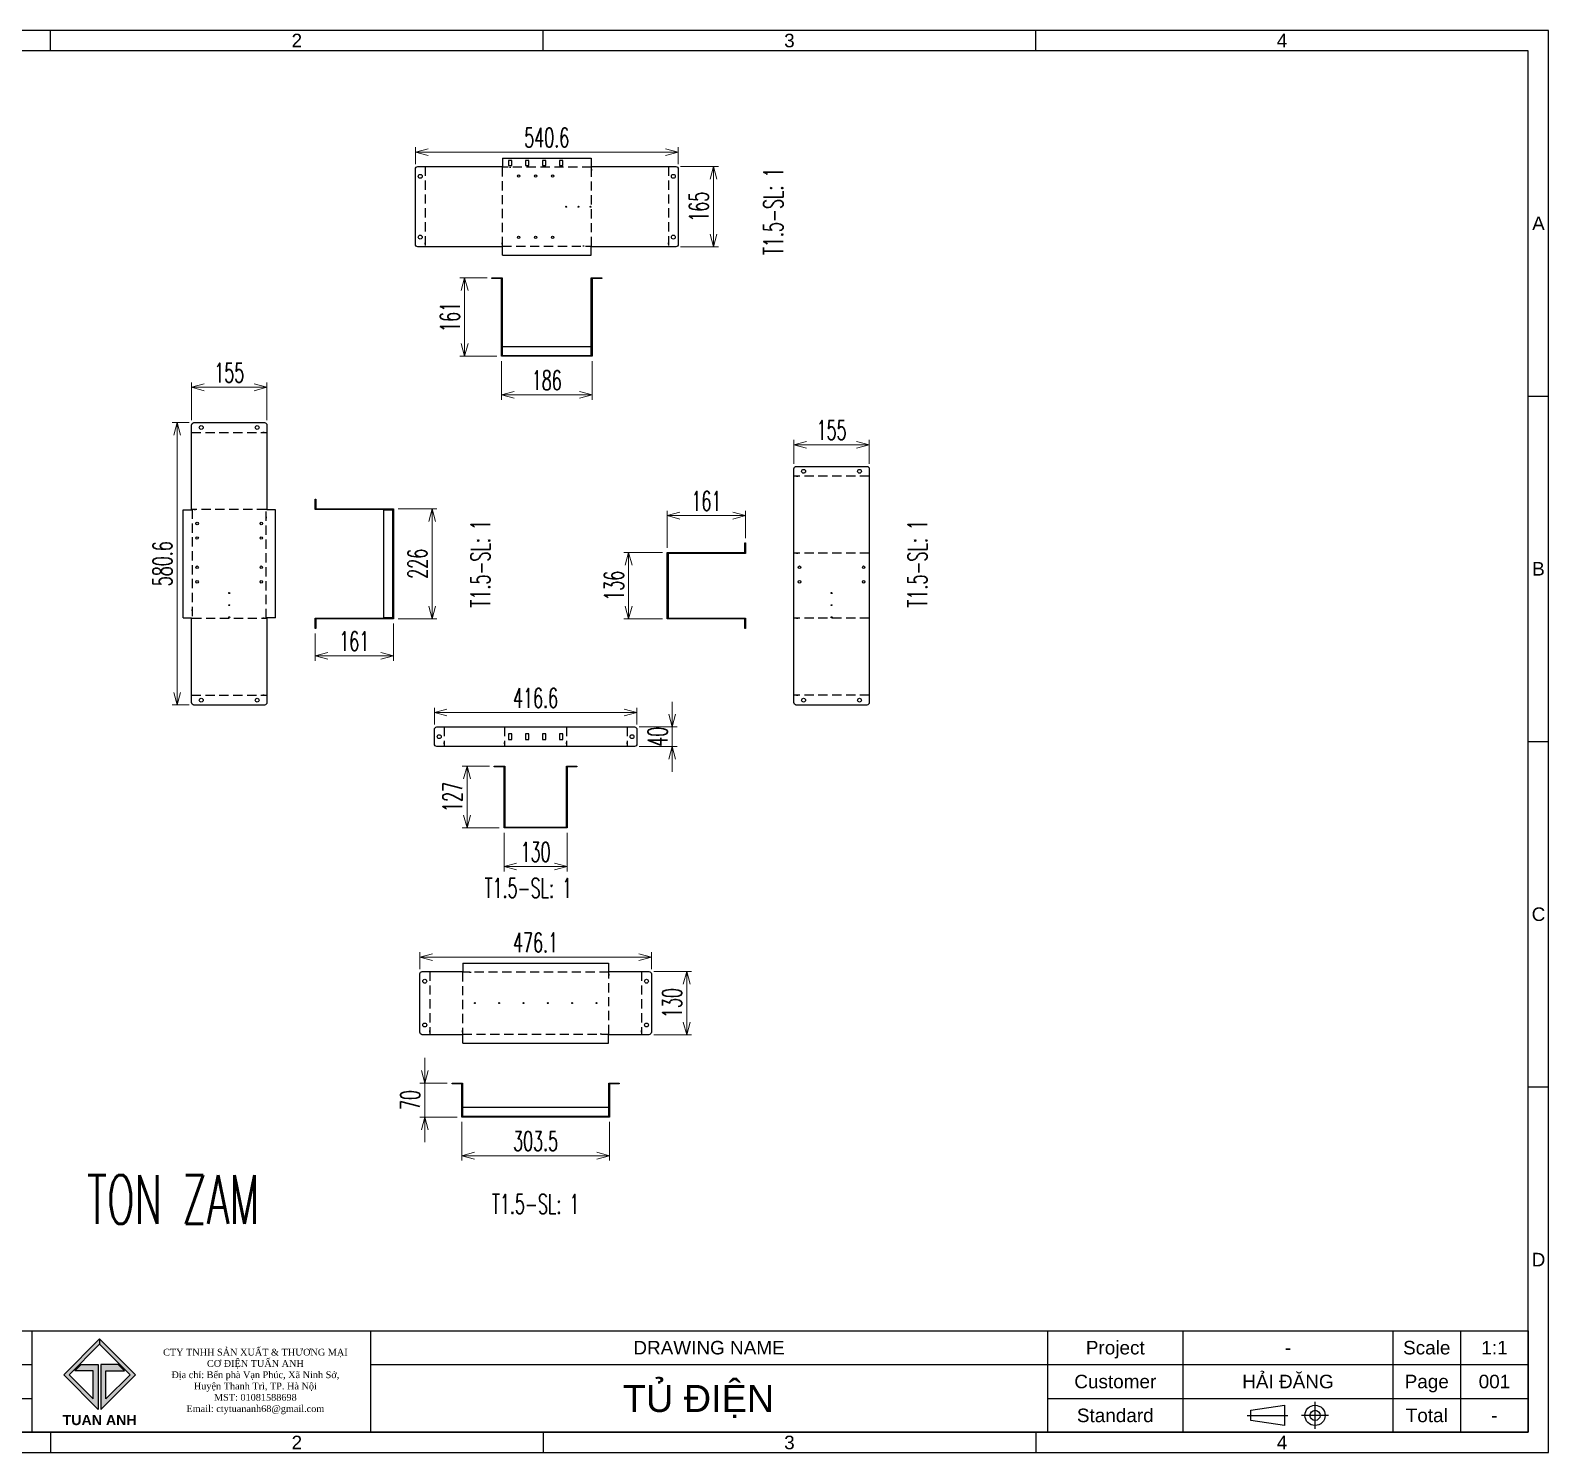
# Model space of a CAD drawing. Header units: millimetres. Extents: x 123558 to 149079, y -1073 to 14418.
# Drawn here: x 145956 to 149079, y 8184 to 11109 of the extents above; entities that cross this region are included whole.
import ezdxf
from ezdxf.enums import TextEntityAlignment as Align

# ---------------------------------------------------------------- set-up
doc = ezdxf.new("R2010")
doc.units = ezdxf.units.MM
doc.header["$LTSCALE"] = 3
doc.linetypes.add('HIDDEN', pattern=[9.525, 6.35, -3.175])
for name, color, linetype in [('@.HIDDEN', 8, 'HIDDEN'), ('@.TEXT', 7, 'Continuous'), ('@.VISIBLE', 7, 'Continuous'), ('dim', 7, 'Continuous')]:
    doc.layers.add(name, color=color, linetype=linetype)
doc.styles.add('Ann_w01', font='romans.shx', dxfattribs={"width": 0.6, "bigfont": 'chineset.shx'})
doc.styles.add('Arial', font='arial.ttf')
doc.dimstyles.new('Dim 01_SC20', dxfattribs={"dimscale": 20, "dimtxt": 2, "dimasz": 1.3, "dimexe": 0.5, "dimexo": 0.5, "dimgap": 0.5, "dimtad": 1, "dimdec": 1, "dimzin": 12, "dimdsep": 46, "dimtxsty": 'Ann_w01', "dimblk": 'OPEN30', "dimcen": 1.5, "dimclrd": 6, "dimclre": 6, "dimclrt": 3, "dimadec": 1, "dimazin": 3, "dimtm": 1e-09, "dimtfac": 1, "dimtdec": 1, "dimtix": 1, "dimtmove": 0, "dimatfit": 3, "dimldrblk": 'OPEN30', "dimfxl": 1, "dimtolj": 1, "dimlwd": 20, "dimlwe": 20, "dimarcsym": 0})

# ---------------------------------------------------------------- blocks, each defined once
blk = doc.blocks.new('*U238')
blk.add_circle((0, 0), 1)
blk = doc.blocks.new('*U239')
at = {"color": 0, "linetype": 'ByBlock', "lineweight": -2}
for p in [(0, 0), (25, 0), (50, 0)]:
    blk.add_blockref('*U238', p, dxfattribs=at)
blk = doc.blocks.new('*U240')
blk.add_circle((0, 0), 1)
blk = doc.blocks.new('*U241')
at = {"color": 0, "linetype": 'ByBlock', "lineweight": -2}
for p in [(0, 0), (25, 0), (50, 0)]:
    blk.add_blockref('*U240', p, dxfattribs=at)
blk = doc.blocks.new('*U242')
blk.add_circle((0, 0), 1)
blk = doc.blocks.new('*U243')
at = {"color": 0, "linetype": 'ByBlock', "lineweight": -2}
for p in [(0, 0), (50, 0), (100, 0), (150, 0), (200, 0), (250, 0)]:
    blk.add_blockref('*U242', p, dxfattribs=at)
blk = doc.blocks.new('_Open30')
at = {"color": 0, "linetype": 'ByBlock', "lineweight": -2}
for p, q in [((-1, 0.27), (0, 0)), ((0, 0), (-1, -0.27)), ((0, 0), (-1, 0))]:
    blk.add_line(p, q, dxfattribs=at)
blk = doc.blocks.new('*D244')
at = {"layer": 'Defpoints', "color": 0, "transparency": 16777216}
for p in [(146843.4, 8874.1), (147146.9, 8874.1), (147146.9, 8794.6)]:
    blk.add_point(p, dxfattribs=at)
at = {"layer": 'dim', "color": 6, "lineweight": 20, "transparency": 16777216}
for p, q in [((146843.4, 8864.1), (146843.4, 8784.6)), ((147146.9, 8864.1), (147146.9, 8784.6)), ((146869.4, 8794.6), (147120.9, 8794.6))]:
    blk.add_line(p, q, dxfattribs=at)
at = {"layer": 'dim', "color": 6, "lineweight": 20, "transparency": 16777216, "xscale": 26, "yscale": 26, "zscale": 26, "rotation": 180}
blk.add_blockref('_Open30', (146843.4, 8794.6), dxfattribs=at)
at = {"layer": 'dim', "color": 6, "lineweight": 20, "transparency": 16777216, "xscale": 26, "yscale": 26, "zscale": 26}
blk.add_blockref('_Open30', (147146.9, 8794.6), dxfattribs=at)
at = {"layer": 'dim', "color": 3, "transparency": 16777216, "insert": (146995.1, 8824.6), "char_height": 40, "attachment_point": 5, "style": 'Ann_w01'}
blk.add_mtext('\\A1;303.5', dxfattribs=at)
blk = doc.blocks.new('*D245')
at = {"layer": 'Defpoints', "color": 0, "transparency": 16777216}
for p in [(146823.4, 8944.1), (146767.2, 8874.1), (146843.4, 8874.1)]:
    blk.add_point(p, dxfattribs=at)
at = {"layer": 'dim', "color": 6, "lineweight": 20, "transparency": 16777216}
for p, q in [((146767.2, 8970.1), (146767.2, 8996.1)), ((146813.4, 8944.1), (146757.2, 8944.1)), ((146767.2, 8944.1), (146767.2, 8874.1)), ((146833.4, 8874.1), (146757.2, 8874.1)), ((146767.2, 8848.1), (146767.2, 8822.1))]:
    blk.add_line(p, q, dxfattribs=at)
at = {"layer": 'dim', "color": 6, "lineweight": 20, "transparency": 16777216, "xscale": 26, "yscale": 26, "zscale": 26}
for p, rotation in [((146767.2, 8944.1), 270), ((146767.2, 8874.1), 90)]:
    blk.add_blockref('_Open30', p, dxfattribs=dict(at, rotation=rotation))
at = {"layer": 'dim', "color": 3, "transparency": 16777216, "insert": (146737.2, 8909.1), "char_height": 40, "attachment_point": 5, "rotation": 90, "style": 'Ann_w01'}
blk.add_mtext('\\A1;70', dxfattribs=at)
blk = doc.blocks.new('*D246')
at = {"layer": 'Defpoints', "color": 0, "transparency": 16777216}
for p in [(147228.2, 9173.4), (147305.8, 9173.4), (147228.2, 9043.4)]:
    blk.add_point(p, dxfattribs=at)
at = {"layer": 'dim', "color": 6, "lineweight": 20, "transparency": 16777216}
for p, q in [((147238.2, 9173.4), (147315.8, 9173.4)), ((147305.8, 9069.4), (147305.8, 9147.4)), ((147238.2, 9043.4), (147315.8, 9043.4))]:
    blk.add_line(p, q, dxfattribs=at)
at = {"layer": 'dim', "color": 6, "lineweight": 20, "transparency": 16777216, "xscale": 26, "yscale": 26, "zscale": 26}
for p, rotation in [((147305.8, 9173.4), 90), ((147305.8, 9043.4), 270)]:
    blk.add_blockref('_Open30', p, dxfattribs=dict(at, rotation=rotation))
at = {"layer": 'dim', "color": 3, "transparency": 16777216, "insert": (147275.8, 9108.4), "char_height": 40, "attachment_point": 5, "rotation": 90, "style": 'Ann_w01'}
blk.add_mtext('\\A1;130', dxfattribs=at)
blk = doc.blocks.new('*D247')
at = {"layer": 'Defpoints', "color": 0, "transparency": 16777216}
for p in [(146757.1, 9203), (146757.1, 9168.4), (147233.2, 9168.4)]:
    blk.add_point(p, dxfattribs=at)
at = {"layer": 'dim', "color": 6, "lineweight": 20, "transparency": 16777216}
for p, q in [((146757.1, 9178.4), (146757.1, 9213)), ((147233.2, 9178.4), (147233.2, 9213)), ((147207.2, 9203), (146783.1, 9203))]:
    blk.add_line(p, q, dxfattribs=at)
at = {"layer": 'dim', "color": 6, "lineweight": 20, "transparency": 16777216, "xscale": 26, "yscale": 26, "zscale": 26, "rotation": 180}
blk.add_blockref('_Open30', (146757.1, 9203), dxfattribs=at)
at = {"layer": 'dim', "color": 6, "lineweight": 20, "transparency": 16777216, "xscale": 26, "yscale": 26, "zscale": 26}
blk.add_blockref('_Open30', (147233.2, 9203), dxfattribs=at)
at = {"layer": 'dim', "color": 3, "transparency": 16777216, "insert": (146995.1, 9233), "char_height": 40, "attachment_point": 5, "style": 'Ann_w01'}
blk.add_mtext('\\A1;476.1', dxfattribs=at)
blk = doc.blocks.new('*D248')
at = {"layer": 'Defpoints', "color": 0, "transparency": 16777216}
for p in [(146930.1, 9468.7), (147060.1, 9468.7), (147060.1, 9389.2)]:
    blk.add_point(p, dxfattribs=at)
at = {"layer": 'dim', "color": 6, "lineweight": 20, "transparency": 16777216}
for p, q in [((146930.1, 9458.7), (146930.1, 9379.2)), ((147060.1, 9458.7), (147060.1, 9379.2)), ((146956.1, 9389.2), (147034.1, 9389.2))]:
    blk.add_line(p, q, dxfattribs=at)
at = {"layer": 'dim', "color": 6, "lineweight": 20, "transparency": 16777216, "xscale": 26, "yscale": 26, "zscale": 26, "rotation": 180}
blk.add_blockref('_Open30', (146930.1, 9389.2), dxfattribs=at)
at = {"layer": 'dim', "color": 6, "lineweight": 20, "transparency": 16777216, "xscale": 26, "yscale": 26, "zscale": 26}
blk.add_blockref('_Open30', (147060.1, 9389.2), dxfattribs=at)
at = {"layer": 'dim', "color": 3, "transparency": 16777216, "insert": (146995.1, 9419.2), "char_height": 40, "attachment_point": 5, "style": 'Ann_w01'}
blk.add_mtext('\\A1;130', dxfattribs=at)
blk = doc.blocks.new('*D249')
at = {"layer": 'Defpoints', "color": 0, "transparency": 16777216}
for p in [(146910.1, 9595.7), (146854, 9468.7), (146930.1, 9468.7)]:
    blk.add_point(p, dxfattribs=at)
at = {"layer": 'dim', "color": 6, "lineweight": 20, "transparency": 16777216}
for p, q in [((146900.1, 9595.7), (146844, 9595.7)), ((146854, 9569.7), (146854, 9494.7)), ((146920.1, 9468.7), (146844, 9468.7))]:
    blk.add_line(p, q, dxfattribs=at)
at = {"layer": 'dim', "color": 6, "lineweight": 20, "transparency": 16777216, "xscale": 26, "yscale": 26, "zscale": 26}
for p, rotation in [((146854, 9595.7), 90), ((146854, 9468.7), 270)]:
    blk.add_blockref('_Open30', p, dxfattribs=dict(at, rotation=rotation))
at = {"layer": 'dim', "color": 3, "transparency": 16777216, "insert": (146824, 9532.2), "char_height": 40, "attachment_point": 5, "rotation": 90, "style": 'Ann_w01'}
blk.add_mtext('\\A1;127', dxfattribs=at)
blk = doc.blocks.new('*D250')
at = {"layer": 'Defpoints', "color": 0, "transparency": 16777216}
for p in [(147198.4, 9676.2), (147276, 9676.2), (147198.4, 9636.2)]:
    blk.add_point(p, dxfattribs=at)
at = {"layer": 'dim', "color": 6, "lineweight": 20, "transparency": 16777216}
for p, q in [((147276, 9702.2), (147276, 9728.2)), ((147208.4, 9676.2), (147286, 9676.2)), ((147276, 9636.2), (147276, 9676.2)), ((147208.4, 9636.2), (147286, 9636.2)), ((147276, 9610.2), (147276, 9584.2))]:
    blk.add_line(p, q, dxfattribs=at)
at = {"layer": 'dim', "color": 6, "lineweight": 20, "transparency": 16777216, "xscale": 26, "yscale": 26, "zscale": 26}
for p, rotation in [((147276, 9676.2), 270), ((147276, 9636.2), 90)]:
    blk.add_blockref('_Open30', p, dxfattribs=dict(at, rotation=rotation))
at = {"layer": 'dim', "color": 3, "transparency": 16777216, "insert": (147246, 9656.2), "char_height": 40, "attachment_point": 5, "rotation": 90, "style": 'Ann_w01'}
blk.add_mtext('\\A1;40', dxfattribs=at)
blk = doc.blocks.new('*D251')
at = {"layer": 'Defpoints', "color": 0, "transparency": 16777216}
for p in [(146786.8, 9705.8), (146786.8, 9671.2), (147203.4, 9671.2)]:
    blk.add_point(p, dxfattribs=at)
at = {"layer": 'dim', "color": 6, "lineweight": 20, "transparency": 16777216}
for p, q in [((146786.8, 9681.2), (146786.8, 9715.8)), ((147203.4, 9681.2), (147203.4, 9715.8)), ((147177.4, 9705.8), (146812.8, 9705.8))]:
    blk.add_line(p, q, dxfattribs=at)
at = {"layer": 'dim', "color": 6, "lineweight": 20, "transparency": 16777216, "xscale": 26, "yscale": 26, "zscale": 26, "rotation": 180}
blk.add_blockref('_Open30', (146786.8, 9705.8), dxfattribs=at)
at = {"layer": 'dim', "color": 6, "lineweight": 20, "transparency": 16777216, "xscale": 26, "yscale": 26, "zscale": 26}
blk.add_blockref('_Open30', (147203.4, 9705.8), dxfattribs=at)
at = {"layer": 'dim', "color": 3, "transparency": 16777216, "insert": (146995.1, 9735.8), "char_height": 40, "attachment_point": 5, "style": 'Ann_w01'}
blk.add_mtext('\\A1;416.6', dxfattribs=at)
blk = doc.blocks.new('*D252')
at = {"layer": 'Defpoints', "color": 0, "transparency": 16777216}
for p in [(147265.9, 10034.7), (147186.4, 9898.7), (147265.9, 9898.7)]:
    blk.add_point(p, dxfattribs=at)
at = {"layer": 'dim', "color": 6, "lineweight": 20, "transparency": 16777216}
for p, q in [((147255.9, 10034.7), (147176.4, 10034.7)), ((147186.4, 10008.7), (147186.4, 9924.7)), ((147255.9, 9898.7), (147176.4, 9898.7))]:
    blk.add_line(p, q, dxfattribs=at)
at = {"layer": 'dim', "color": 6, "lineweight": 20, "transparency": 16777216, "xscale": 26, "yscale": 26, "zscale": 26}
for p, rotation in [((147186.4, 10034.7), 90), ((147186.4, 9898.7), 270)]:
    blk.add_blockref('_Open30', p, dxfattribs=dict(at, rotation=rotation))
at = {"layer": 'dim', "color": 3, "transparency": 16777216, "insert": (147156.4, 9966.7), "char_height": 40, "attachment_point": 5, "rotation": 90, "style": 'Ann_w01'}
blk.add_mtext('\\A1;136', dxfattribs=at)
blk = doc.blocks.new('*D253')
at = {"layer": 'Defpoints', "color": 0, "transparency": 16777216}
for p in [(147265.9, 10110.8), (147265.9, 10034.7), (147426.9, 10054.7)]:
    blk.add_point(p, dxfattribs=at)
at = {"layer": 'dim', "color": 6, "lineweight": 20, "transparency": 16777216}
for p, q in [((147265.9, 10044.7), (147265.9, 10120.8)), ((147426.9, 10064.7), (147426.9, 10120.8)), ((147400.9, 10110.8), (147291.9, 10110.8))]:
    blk.add_line(p, q, dxfattribs=at)
at = {"layer": 'dim', "color": 6, "lineweight": 20, "transparency": 16777216, "xscale": 26, "yscale": 26, "zscale": 26, "rotation": 180}
blk.add_blockref('_Open30', (147265.9, 10110.8), dxfattribs=at)
at = {"layer": 'dim', "color": 6, "lineweight": 20, "transparency": 16777216, "xscale": 26, "yscale": 26, "zscale": 26}
blk.add_blockref('_Open30', (147426.9, 10110.8), dxfattribs=at)
at = {"layer": 'dim', "color": 3, "transparency": 16777216, "insert": (147346.4, 10140.8), "char_height": 40, "attachment_point": 5, "style": 'Ann_w01'}
blk.add_mtext('\\A1;161', dxfattribs=at)
blk = doc.blocks.new('*D258')
at = {"layer": 'Defpoints', "color": 0, "transparency": 16777216}
for p in [(146702.7, 10124.7), (146782.2, 10124.7), (146702.7, 9898.7)]:
    blk.add_point(p, dxfattribs=at)
at = {"layer": 'dim', "color": 6, "lineweight": 20, "transparency": 16777216}
for p, q in [((146712.7, 10124.7), (146792.2, 10124.7)), ((146782.2, 9924.7), (146782.2, 10098.7)), ((146712.7, 9898.7), (146792.2, 9898.7))]:
    blk.add_line(p, q, dxfattribs=at)
at = {"layer": 'dim', "color": 6, "lineweight": 20, "transparency": 16777216, "xscale": 26, "yscale": 26, "zscale": 26}
for p, rotation in [((146782.2, 10124.7), 90), ((146782.2, 9898.7), 270)]:
    blk.add_blockref('_Open30', p, dxfattribs=dict(at, rotation=rotation))
at = {"layer": 'dim', "color": 3, "transparency": 16777216, "insert": (146752.2, 10011.7), "char_height": 40, "attachment_point": 5, "rotation": 90, "style": 'Ann_w01'}
blk.add_mtext('\\A1;226', dxfattribs=at)
blk = doc.blocks.new('*D259')
at = {"layer": 'Defpoints', "color": 0, "transparency": 16777216}
for p in [(146541.7, 9878.7), (146702.7, 9898.7), (146702.7, 9822.5)]:
    blk.add_point(p, dxfattribs=at)
at = {"layer": 'dim', "color": 6, "lineweight": 20, "transparency": 16777216}
for p, q in [((146541.7, 9868.7), (146541.7, 9812.5)), ((146702.7, 9888.7), (146702.7, 9812.5)), ((146567.7, 9822.5), (146676.7, 9822.5))]:
    blk.add_line(p, q, dxfattribs=at)
at = {"layer": 'dim', "color": 6, "lineweight": 20, "transparency": 16777216, "xscale": 26, "yscale": 26, "zscale": 26, "rotation": 180}
blk.add_blockref('_Open30', (146541.7, 9822.5), dxfattribs=at)
at = {"layer": 'dim', "color": 6, "lineweight": 20, "transparency": 16777216, "xscale": 26, "yscale": 26, "zscale": 26}
blk.add_blockref('_Open30', (146702.7, 9822.5), dxfattribs=at)
at = {"layer": 'dim', "color": 3, "transparency": 16777216, "insert": (146622.2, 9852.5), "char_height": 40, "attachment_point": 5, "style": 'Ann_w01'}
blk.add_mtext('\\A1;161', dxfattribs=at)
blk = doc.blocks.new('*D260')
at = {"layer": 'Defpoints', "color": 0, "transparency": 16777216}
for p in [(146287.4, 10374.6), (146287.4, 10297), (146442.4, 10297)]:
    blk.add_point(p, dxfattribs=at)
at = {"layer": 'dim', "color": 6, "lineweight": 20, "transparency": 16777216}
for p, q in [((146287.4, 10307), (146287.4, 10384.6)), ((146416.4, 10374.6), (146313.4, 10374.6)), ((146442.4, 10307), (146442.4, 10384.6))]:
    blk.add_line(p, q, dxfattribs=at)
at = {"layer": 'dim', "color": 6, "lineweight": 20, "transparency": 16777216, "xscale": 26, "yscale": 26, "zscale": 26, "rotation": 180}
blk.add_blockref('_Open30', (146287.4, 10374.6), dxfattribs=at)
at = {"layer": 'dim', "color": 6, "lineweight": 20, "transparency": 16777216, "xscale": 26, "yscale": 26, "zscale": 26}
blk.add_blockref('_Open30', (146442.4, 10374.6), dxfattribs=at)
at = {"layer": 'dim', "color": 3, "transparency": 16777216, "insert": (146364.9, 10404.6), "char_height": 40, "attachment_point": 5, "style": 'Ann_w01'}
blk.add_mtext('\\A1;155', dxfattribs=at)
blk = doc.blocks.new('*D261')
at = {"layer": 'Defpoints', "color": 0, "transparency": 16777216}
for p in [(146292.4, 10302), (146257.7, 9721.4), (146292.4, 9721.4)]:
    blk.add_point(p, dxfattribs=at)
at = {"layer": 'dim', "color": 6, "lineweight": 20, "transparency": 16777216}
for p, q in [((146282.4, 10302), (146247.7, 10302)), ((146257.7, 10276), (146257.7, 9747.4)), ((146282.4, 9721.4), (146247.7, 9721.4))]:
    blk.add_line(p, q, dxfattribs=at)
at = {"layer": 'dim', "color": 6, "lineweight": 20, "transparency": 16777216, "xscale": 26, "yscale": 26, "zscale": 26}
for p, rotation in [((146257.7, 10302), 90), ((146257.7, 9721.4), 270)]:
    blk.add_blockref('_Open30', p, dxfattribs=dict(at, rotation=rotation))
at = {"layer": 'dim', "color": 3, "transparency": 16777216, "insert": (146227.7, 10011.7), "char_height": 40, "attachment_point": 5, "rotation": 90, "style": 'Ann_w01'}
blk.add_mtext('\\A1;580.6', dxfattribs=at)
blk = doc.blocks.new('*D262')
at = {"color": 6, "lineweight": 20, "transparency": 16777216}
for p, q in [((147526.3, 10217), (147526.3, 10266.5)), ((147655.3, 10256.5), (147552.3, 10256.5)), ((147681.3, 10217), (147681.3, 10266.5))]:
    blk.add_line(p, q, dxfattribs=at)
at = {"layer": 'Defpoints', "color": 0, "transparency": 16777216}
for p in [(147526.3, 10256.5), (147526.3, 10207, 161.1), (147681.3, 10207, 161.1)]:
    blk.add_point(p, dxfattribs=at)
at = {"color": 6, "lineweight": 20, "transparency": 16777216, "xscale": 26, "yscale": 26, "zscale": 26, "rotation": 180}
blk.add_blockref('_Open30', (147526.3, 10256.5), dxfattribs=at)
at = {"color": 6, "lineweight": 20, "transparency": 16777216, "xscale": 26, "yscale": 26, "zscale": 26}
blk.add_blockref('_Open30', (147681.3, 10256.5), dxfattribs=at)
at = {"color": 3, "transparency": 16777216, "insert": (147603.8, 10286.5), "char_height": 40, "attachment_point": 5, "style": 'Ann_w01'}
blk.add_mtext('\\A1;155', dxfattribs=at)
blk = doc.blocks.new('*U263')
blk.add_circle((0, 0), 1)
blk = doc.blocks.new('*U264')
at = {"color": 0, "linetype": 'ByBlock', "lineweight": -2}
for p in [(0, 0), (25, 0), (50, 0)]:
    blk.add_blockref('*U263', p, dxfattribs=at)
blk = doc.blocks.new('*D265')
at = {"layer": 'Defpoints', "color": 0, "transparency": 16777216}
for p in [(146925.1, 10438.7), (147111.1, 10438.7), (147111.1, 10359.1)]:
    blk.add_point(p, dxfattribs=at)
at = {"layer": 'dim', "color": 6, "lineweight": 20, "transparency": 16777216}
for p, q in [((146925.1, 10428.7), (146925.1, 10349.1)), ((147111.1, 10428.7), (147111.1, 10349.1)), ((146951.1, 10359.1), (147085.1, 10359.1))]:
    blk.add_line(p, q, dxfattribs=at)
at = {"layer": 'dim', "color": 6, "lineweight": 20, "transparency": 16777216, "xscale": 26, "yscale": 26, "zscale": 26, "rotation": 180}
blk.add_blockref('_Open30', (146925.1, 10359.1), dxfattribs=at)
at = {"layer": 'dim', "color": 6, "lineweight": 20, "transparency": 16777216, "xscale": 26, "yscale": 26, "zscale": 26}
blk.add_blockref('_Open30', (147111.1, 10359.1), dxfattribs=at)
at = {"layer": 'dim', "color": 3, "transparency": 16777216, "insert": (147018.1, 10389.1), "char_height": 40, "attachment_point": 5, "style": 'Ann_w01'}
blk.add_mtext('\\A1;186', dxfattribs=at)
blk = doc.blocks.new('*D266')
at = {"layer": 'Defpoints', "color": 0, "transparency": 16777216}
for p in [(146905.1, 10599.7), (146849, 10438.7), (146925.1, 10438.7)]:
    blk.add_point(p, dxfattribs=at)
at = {"layer": 'dim', "color": 6, "lineweight": 20, "transparency": 16777216}
for p, q in [((146895.1, 10599.7), (146839, 10599.7)), ((146849, 10573.7), (146849, 10464.7)), ((146915.1, 10438.7), (146839, 10438.7))]:
    blk.add_line(p, q, dxfattribs=at)
at = {"layer": 'dim', "color": 6, "lineweight": 20, "transparency": 16777216, "xscale": 26, "yscale": 26, "zscale": 26}
for p, rotation in [((146849, 10599.7), 90), ((146849, 10438.7), 270)]:
    blk.add_blockref('_Open30', p, dxfattribs=dict(at, rotation=rotation))
at = {"layer": 'dim', "color": 3, "transparency": 16777216, "insert": (146819, 10519.2), "char_height": 40, "attachment_point": 5, "rotation": 90, "style": 'Ann_w01'}
blk.add_mtext('\\A1;161', dxfattribs=at)
blk = doc.blocks.new('*D267')
at = {"layer": 'Defpoints', "color": 0, "transparency": 16777216}
for p in [(147283.4, 10828.5), (147361, 10828.5), (147283.4, 10663.5)]:
    blk.add_point(p, dxfattribs=at)
at = {"layer": 'dim', "color": 6, "lineweight": 20, "transparency": 16777216}
for p, q in [((147293.4, 10828.5), (147371, 10828.5)), ((147361, 10689.5), (147361, 10802.5)), ((147293.4, 10663.5), (147371, 10663.5))]:
    blk.add_line(p, q, dxfattribs=at)
at = {"layer": 'dim', "color": 6, "lineweight": 20, "transparency": 16777216, "xscale": 26, "yscale": 26, "zscale": 26}
for p, rotation in [((147361, 10828.5), 90), ((147361, 10663.5), 270)]:
    blk.add_blockref('_Open30', p, dxfattribs=dict(at, rotation=rotation))
at = {"layer": 'dim', "color": 3, "transparency": 16777216, "insert": (147331, 10746), "char_height": 40, "attachment_point": 5, "rotation": 90, "style": 'Ann_w01'}
blk.add_mtext('\\A1;165', dxfattribs=at)
blk = doc.blocks.new('*D268')
at = {"layer": 'Defpoints', "color": 0, "transparency": 16777216}
for p in [(146747.8, 10858.1), (146747.8, 10823.5), (147288.4, 10823.5)]:
    blk.add_point(p, dxfattribs=at)
at = {"layer": 'dim', "color": 6, "lineweight": 20, "transparency": 16777216}
for p, q in [((146747.8, 10833.5), (146747.8, 10868.1)), ((147288.4, 10833.5), (147288.4, 10868.1)), ((147262.4, 10858.1), (146773.8, 10858.1))]:
    blk.add_line(p, q, dxfattribs=at)
at = {"layer": 'dim', "color": 6, "lineweight": 20, "transparency": 16777216, "xscale": 26, "yscale": 26, "zscale": 26, "rotation": 180}
blk.add_blockref('_Open30', (146747.8, 10858.1), dxfattribs=at)
at = {"layer": 'dim', "color": 6, "lineweight": 20, "transparency": 16777216, "xscale": 26, "yscale": 26, "zscale": 26}
blk.add_blockref('_Open30', (147288.4, 10858.1), dxfattribs=at)
at = {"layer": 'dim', "color": 3, "transparency": 16777216, "insert": (147018.1, 10888.1), "char_height": 40, "attachment_point": 5, "style": 'Ann_w01'}
blk.add_mtext('\\A1;540.6', dxfattribs=at)
blk = doc.blocks.new('Standard ISO')
at = {"color": 6}
for p, q in [((-6, 0), (0, 0)), ((6, 0), (2, 0)), ((4, -2), (4, 2))]:
    blk.add_line(p, q, dxfattribs=at)
blk.add_lwpolyline([(-0.5, 1.5), (-0.5, -1.5), (-5.5, -0.75), (-5.5, 0.75), (-0.5, 1.5)])
for radius in [1.5, 0.75]:
    blk.add_circle((4, 0), radius)
blk = doc.blocks.new('A$C4dbb82d6')
at = {"layer": '@.VISIBLE'}
h = blk.add_hatch(color=30, dxfattribs=at)
h.dxf.hatch_style = 1
h.paths.add_polyline_path([(0.21, 4.97), (3.62, 1.56), (3.62, 5.97), (1.92, 5.97), (1.3, 5.35), (3.12, 5.35), (3.12, 2.59), (0.74, 4.97), (3.75, 7.98), (3.75, 8.51)])
h = blk.add_hatch(color=150, dxfattribs=at)
h.dxf.hatch_style = 1
h.paths.add_polyline_path([(6.76, 4.97), (4.37, 2.59), (4.37, 5.35), (6.2, 5.35), (5.58, 5.97), (3.88, 5.97), (3.88, 1.56), (7.29, 4.97), (3.75, 8.51), (3.75, 7.98)])
at = {"layer": '@.VISIBLE', "color": 30}
blk.add_lwpolyline([(3.62, 5.97), (3.62, 1.56), (0.21, 4.97), (3.75, 8.51), (3.75, 7.98), (0.74, 4.97), (3.12, 2.59), (3.12, 5.35), (1.3, 5.35), (1.92, 5.97)], close=True, dxfattribs=at)
at = {"layer": '@.VISIBLE', "color": 150}
blk.add_lwpolyline([(3.88, 5.97), (3.88, 1.56), (7.29, 4.97), (3.75, 8.51), (3.75, 7.98), (6.76, 4.97), (4.37, 2.59), (4.37, 5.35), (6.2, 5.35), (5.58, 5.97)], close=True, dxfattribs=at)
at = {"layer": '@.VISIBLE', "color": 30, "insert": (3.75, 0.51), "char_height": 1, "attachment_point": 5, "style": 'Ann_w01'}
blk.add_mtext_dynamic_manual_height_columns('{\\fArial|b1|i0|c0|p34;\\W1;TUAN ANH}', width=7.5, gutter_width=49.6, heights=[0], dxfattribs=at)
blk = doc.blocks.new('KHUNG BAN VE (Made by Tung)')
at = {"layer": '@.VISIBLE', "color": 8}
for p, q in [((75.75, 207), (75.75, 210)), ((148.5, 207), (148.5, 210)), ((221.25, 207), (221.25, 210)), ((3, 156), (0, 156)), ((294, 156), (297, 156)), ((3, 105), (0, 105)), ((294, 105), (297, 105)), ((3, 54), (0, 54)), ((294, 54), (297, 54)), ((23, 18), (23, 3)), ((53, 18), (53, 3)), ((73, 18), (73, 3)), ((123, 18), (123, 3)), ((223, 18), (223, 3)), ((243, 18), (243, 3)), ((274, 18), (274, 3)), ((284, 18), (284, 3)), ((3, 13), (73, 13)), ((123, 13), (294, 13)), ((3, 8), (73, 8)), ((23, 8), (3, 3)), ((223, 8), (294, 8)), ((75.75, 3), (75.75, 0)), ((148.5, 3), (148.5, 0)), ((221.25, 3), (221.25, 0))]:
    blk.add_line(p, q, dxfattribs=at)
for points in [[(0, 0), (297, 0), (297, 210), (0, 210)], [(3, 3), (294, 3), (294, 207), (3, 207)], [(3, 18), (294, 18), (294, 3), (3, 3)]]:
    blk.add_lwpolyline(points, close=True, dxfattribs=at)
at = {"xscale": 1.5, "yscale": 1.5, "zscale": 1.5}
blk.add_blockref('A$C4dbb82d6', (77.375, 4.041), dxfattribs=at)
blk.add_blockref('Standard ISO', (258.5, 5.5))
at = {"layer": '@.TEXT', "color": 1, "style": 'Arial'}
for s, p in [('1', (39.375, 208.5)), ('2', (112.125, 208.5)), ('3', (184.875, 208.5)), ('4', (257.625, 208.5)), ('A', (1.5, 181.5)), ('A', (295.5, 181.5)), ('B', (1.5, 130.5)), ('B', (295.5, 130.5)), ('C', (1.5, 79.5)), ('C', (295.5, 79.5)), ('D', (1.5, 28.5)), ('D', (295.5, 28.5)), ('02/12/2025', (63, 15.5)), ('02/12/2025', (63, 10.5)), ('1', (39.375, 1.5)), ('2', (112.125, 1.5)), ('3', (184.875, 1.5)), ('4', (257.625, 1.5))]:
    blk.add_text(s, height=2, dxfattribs=at).set_placement(p, align=Align.MIDDLE_CENTER)
at = {"layer": '@.TEXT', "color": 2, "style": 'Arial'}
for s, p in [('Designer', (13, 15.5)), ('DRAWING NAME', (173, 15.5)), ('Project', (233, 15.5)), ('Scale', (279, 15.5)), ('Approved', (13, 10.5)), ('Customer', (233, 10.5)), ('Page', (279, 10.5)), ('Name', (38, 5.5)), ('Date', (63, 5.5)), ('Standard', (233, 5.5)), ('Total', (279, 5.5))]:
    blk.add_text(s, height=2, dxfattribs=at).set_placement(p, align=Align.MIDDLE_CENTER)
at = {"layer": '@.TEXT', "color": 1, "style": 'Arial'}
for tag, height, p in [('DESIGNER_NAME', 2, (38, 15.5)), ('PROJECT_CODE', 2, (258.5, 15.5)), ('SCALE', 2, (289, 15.5)), ('APPROVED_NAME', 2, (38, 10.5)), ('CUSTOMER_NAME', 2, (258.5, 10.5)), ('PAGE', 2, (289, 10.5)), ('DRAWING_NAME', 4, (173, 8)), ('TOTAL', 2, (289, 5.5))]:
    blk.add_attdef(tag, text='', height=height, dxfattribs=at).set_placement(p, align=Align.MIDDLE_CENTER)
at = {"layer": '@.VISIBLE', "color": 30, "insert": (106, 10.5), "char_height": 1, "attachment_point": 5, "style": 'Ann_w01'}
blk.add_mtext_dynamic_manual_height_columns('{\\fTimes New Roman|b0|i0|c0|p18;\\W1;CTY TNHH SẢN XUẤT & THƯƠNG MẠI CƠ ĐIỆN TUẤN ANH\\PĐịa chỉ: Bến phà Vạn Phúc, Xã Ninh Sở, Huyện Thanh Trì, TP. Hà Nội\\PMST: 01081588698\\PEmail: ctytuananh68@gmail.com}', width=28.70976, gutter_width=99.197, heights=[0], dxfattribs=at)

msp = doc.modelspace()

# ---------------------------------------------------------------- linework, layer by layer
for points in [[(146939.11, 10830.88), (146946.11, 10830.88), (146946.11, 10840.88), (146939.11, 10840.88)], [(146974.11, 10830.88), (146981.11, 10830.88), (146981.11, 10840.88), (146974.11, 10840.88)], [(147009.11, 10830.88), (147016.11, 10830.88), (147016.11, 10840.88), (147009.11, 10840.88)], [(147044.11, 10830.88), (147051.11, 10830.88), (147051.11, 10840.88), (147044.11, 10840.88)]]:
    msp.add_lwpolyline(points, close=True)
at = {"elevation": 161.11}
for points in [[(146939.11, 9650.2), (146946.11, 9650.2), (146946.11, 9662.2), (146939.11, 9662.2)], [(146974.11, 9650.2), (146981.11, 9650.2), (146981.11, 9662.2), (146974.11, 9662.2)], [(147009.11, 9650.2), (147016.11, 9650.2), (147016.11, 9662.2), (147009.11, 9662.2)], [(147044.11, 9650.2), (147051.11, 9650.2), (147051.11, 9662.2), (147044.11, 9662.2)]]:
    msp.add_lwpolyline(points, close=True, dxfattribs=at)
at = {"color": 3}
for centre in [(146960.11, 10808.98), (146995.11, 10808.98), (147030.11, 10808.98), (146960.11, 10682.98), (146995.11, 10682.98), (147030.11, 10682.98), (146298.87, 10094.65, 161.11), (146430.87, 10094.65, 80.55), (146298.87, 10064.65, 161.11), (146430.87, 10064.65, 80.55), (146298.87, 10004.65, 241.66), (146430.87, 10004.65, 161.11), (147537.77, 10004.65, 241.66), (147669.77, 10004.65, 322.22), (146298.87, 9974.65, 241.66), (146430.87, 9974.65, 161.11), (147537.77, 9974.65, 241.66), (147669.77, 9974.65, 322.22)]:
    msp.add_circle(centre, 2.55, dxfattribs=at)
at = {"layer": '@.HIDDEN'}
for p, q in [((146768.01, 10828.48), (146768.01, 10663.48)), ((147268.21, 10828.48), (147268.21, 10663.48)), ((146287.37, 10281.75, 80.55), (146442.37, 10281.75, 80.55)), ((147681.27, 10191.75, 161.11), (147526.27, 10191.75, 161.11)), ((147681.27, 10033.35, 161.11), (147526.27, 10033.35, 161.11)), ((147681.27, 9899.95, 161.11), (147526.27, 9899.95, 161.11)), ((146287.37, 9741.55, 80.55), (146442.37, 9741.55, 80.55)), ((147681.27, 9741.55, 161.11), (147526.27, 9741.55, 161.11)), ((146807.01, 9676.2, 161.11), (146807.01, 9636.2, 161.11)), ((146931.41, 9676.2, 161.11), (146931.41, 9636.2, 161.11)), ((147058.81, 9676.2, 161.11), (147058.81, 9636.2, 161.11)), ((147183.21, 9676.2, 161.11), (147183.21, 9636.2, 161.11)), ((146777.26, 9173.41), (146777.26, 9043.41)), ((147212.96, 9173.41), (147212.96, 9043.41))]:
    msp.add_line(p, q, dxfattribs=at)
for points in [[(147109.81, 10827.18), (146926.41, 10827.18), (146926.41, 10664.78), (147109.81, 10664.78)], [(147145.56, 9172.11), (146844.66, 9172.11), (146844.66, 9044.71), (147145.56, 9044.71)]]:
    msp.add_lwpolyline(points, close=True, dxfattribs=at)
at = {"layer": '@.HIDDEN', "elevation": 80.55}
msp.add_lwpolyline([(146288.67, 10123.35), (146288.67, 9899.95), (146441.07, 9899.95), (146441.07, 10123.35)], close=True, dxfattribs=at)
at = {"layer": '@.VISIBLE'}
for p, q in [((146926.91, 10845.88), (147109.31, 10845.88)), ((146926.91, 10845.88), (146926.91, 10828.48)), ((147109.31, 10845.88), (147109.31, 10828.48)), ((146926.91, 10646.08), (146926.91, 10663.48)), ((147109.31, 10646.08), (147109.31, 10663.48)), ((146926.91, 10646.08), (147109.31, 10646.08)), ((146269.97, 9900.45, 80.55), (146269.97, 10122.85, 80.55)), ((146269.97, 10122.85, 80.55), (146287.37, 10122.85, 80.55)), ((146459.77, 10122.85, 80.55), (146442.37, 10122.85, 80.55)), ((146459.77, 9900.45, 80.55), (146459.77, 10122.85, 80.55)), ((146269.97, 9900.45, 80.55), (146287.37, 9900.45, 80.55)), ((146459.77, 9900.45, 80.55), (146442.37, 9900.45, 80.55)), ((146845.16, 9190.81), (147145.06, 9190.81)), ((146845.16, 9190.81), (146845.16, 9173.41)), ((147145.06, 9190.81), (147145.06, 9173.41)), ((146845.16, 9026.01), (146845.16, 9043.41)), ((146845.16, 9026.01), (147145.06, 9026.01)), ((147145.06, 9026.01), (147145.06, 9043.41))]:
    msp.add_line(p, q, dxfattribs=at)
at = {"layer": '@.VISIBLE', "color": 1}
for p, q in [((146768.01, 10823.16), (146768.01, 10820.16)), ((146926.41, 10823.16), (146926.41, 10820.16)), ((146941.14, 10827.18), (146944.14, 10827.18)), ((147095.08, 10827.18), (147092.08, 10827.18)), ((147109.81, 10823.16), (147109.81, 10820.16)), ((147268.21, 10823.16), (147268.21, 10820.16)), ((146768.01, 10668.8), (146768.01, 10671.8)), ((146926.41, 10668.8), (146926.41, 10671.8)), ((146941.14, 10664.78), (146944.14, 10664.78)), ((147095.08, 10664.78), (147092.08, 10664.78)), ((147109.81, 10668.8), (147109.81, 10671.8)), ((147268.21, 10668.8), (147268.21, 10671.8)), ((146292.69, 10281.75, 80.55), (146295.69, 10281.75, 80.55)), ((146437.05, 10281.75, 80.55), (146434.05, 10281.75, 80.55)), ((147531.59, 10191.75, 161.11), (147534.59, 10191.75, 161.11)), ((147675.95, 10191.75, 161.11), (147672.95, 10191.75, 161.11)), ((146292.69, 10123.35, 80.55), (146295.69, 10123.35, 80.55)), ((146437.05, 10123.35, 80.55), (146434.05, 10123.35, 80.55)), ((146288.67, 10108.62, 80.55), (146288.67, 10105.62, 80.55)), ((146441.07, 10108.62, 80.55), (146441.07, 10105.62, 80.55)), ((147531.59, 10033.35, 161.11), (147534.59, 10033.35, 161.11)), ((147675.95, 10033.35, 161.11), (147672.95, 10033.35, 161.11)), ((146288.67, 9914.68, 80.55), (146288.67, 9917.68, 80.55)), ((146292.69, 9899.95, 80.55), (146295.69, 9899.95, 80.55)), ((146437.05, 9899.95, 80.55), (146434.05, 9899.95, 80.55)), ((146441.07, 9914.68, 80.55), (146441.07, 9917.68, 80.55)), ((147531.59, 9899.95, 161.11), (147534.59, 9899.95, 161.11)), ((147675.95, 9899.95, 161.11), (147672.95, 9899.95, 161.11)), ((146292.69, 9741.55, 80.55), (146295.69, 9741.55, 80.55)), ((146437.05, 9741.55, 80.55), (146434.05, 9741.55, 80.55)), ((147531.59, 9741.55, 161.11), (147534.59, 9741.55, 161.11)), ((147675.95, 9741.55, 161.11), (147672.95, 9741.55, 161.11)), ((146807.01, 9670.88, 161.11), (146807.01, 9667.88, 161.11)), ((146931.41, 9670.88, 161.11), (146931.41, 9667.88, 161.11)), ((147058.81, 9670.88, 161.11), (147058.81, 9667.88, 161.11)), ((147183.21, 9670.88, 161.11), (147183.21, 9667.88, 161.11)), ((146807.01, 9641.52, 161.11), (146807.01, 9644.52, 161.11)), ((146931.41, 9641.52, 161.11), (146931.41, 9644.52, 161.11)), ((147058.81, 9641.52, 161.11), (147058.81, 9644.52, 161.11)), ((147183.21, 9641.52, 161.11), (147183.21, 9644.52, 161.11)), ((146777.26, 9168.09), (146777.26, 9165.09)), ((146844.66, 9168.09), (146844.66, 9165.09)), ((146859.39, 9172.11), (146862.39, 9172.11)), ((147130.83, 9172.11), (147127.83, 9172.11)), ((147145.56, 9168.09), (147145.56, 9165.09)), ((147212.96, 9168.09), (147212.96, 9165.09)), ((146777.26, 9048.73), (146777.26, 9051.73)), ((146844.66, 9048.73), (146844.66, 9051.73)), ((146859.39, 9044.71), (146862.39, 9044.71)), ((147130.83, 9044.71), (147127.83, 9044.71)), ((147145.56, 9048.73), (147145.56, 9051.73)), ((147212.96, 9048.73), (147212.96, 9051.73))]:
    msp.add_line(p, q, dxfattribs=at)
at = {"layer": '@.VISIBLE'}
for points in [[(146926.91, 10663.48), (146752.81, 10663.48, -0.4142136), (146747.81, 10668.48), (146747.81, 10823.48, -0.4142136), (146752.81, 10828.48), (146926.91, 10828.48)], [(147109.31, 10828.48), (147283.41, 10828.48, -0.4142136), (147288.41, 10823.48), (147288.41, 10668.48, -0.4142136), (147283.41, 10663.48), (147109.31, 10663.48)], [(146845.16, 9043.41), (146762.06, 9043.41, -0.4142136), (146757.06, 9048.41), (146757.06, 9168.41, -0.4142136), (146762.06, 9173.41), (146845.16, 9173.41)], [(147145.06, 9173.41), (147228.16, 9173.41, -0.4142136), (147233.16, 9168.41), (147233.16, 9048.41, -0.4142136), (147228.16, 9043.41), (147145.06, 9043.41)]]:
    msp.add_lwpolyline(points, format="xyb", dxfattribs=at)
for points in [[(147131.11, 10598.16), (147111.11, 10598.16), (147111.11, 10438.66), (146925.11, 10438.66), (146925.11, 10598.16), (146905.11, 10598.16), (146905.11, 10599.66), (146926.61, 10599.66), (146926.61, 10440.16), (147109.61, 10440.16), (147109.61, 10599.66), (147131.11, 10599.66)], [(147166.86, 8942.59), (147146.86, 8942.59), (147146.86, 8874.09), (146843.36, 8874.09), (146843.36, 8942.59), (146823.36, 8942.59), (146823.36, 8944.09), (146844.86, 8944.09), (146844.86, 8875.59), (147145.36, 8875.59), (147145.36, 8944.09), (147166.86, 8944.09)]]:
    msp.add_lwpolyline(points, close=True, dxfattribs=at)
for points in [[(146926.91, 10440.16), (146926.91, 10458.66), (147109.31, 10458.66), (147109.31, 10440.16)], [(146845.16, 8875.59), (146845.16, 8894.09), (147145.06, 8894.09), (147145.06, 8875.59)]]:
    msp.add_lwpolyline(points, dxfattribs=at)
at = {"layer": '@.VISIBLE', "elevation": 80.55}
for points in [[(146287.37, 10122.85), (146287.37, 10296.95, -0.4142136), (146292.37, 10301.95), (146437.37, 10301.95, -0.4142136), (146442.37, 10296.95), (146442.37, 10122.85)], [(146442.37, 9900.45), (146442.37, 9726.35, -0.4142136), (146437.37, 9721.35), (146292.37, 9721.35, -0.4142136), (146287.37, 9726.35), (146287.37, 9900.45)]]:
    msp.add_lwpolyline(points, format="xyb", dxfattribs=at)
at = {"layer": '@.VISIBLE', "elevation": 161.11}
for points in [[(147676.27, 9721.35), (147531.27, 9721.35, -0.4142136), (147526.27, 9726.35), (147526.27, 10206.95, -0.4142136), (147531.27, 10211.95), (147676.27, 10211.95, -0.4142136), (147681.27, 10206.95), (147681.27, 9726.35, -0.4142136)], [(147203.41, 9671.2), (147203.41, 9641.2, -0.4142136), (147198.41, 9636.2), (146791.81, 9636.2, -0.4142136), (146786.81, 9641.2), (146786.81, 9671.2, -0.4142136), (146791.81, 9676.2), (147198.41, 9676.2, -0.4142136)]]:
    msp.add_lwpolyline(points, format="xyb", close=True, dxfattribs=at)
at = {"layer": '@.VISIBLE'}
for points, elevation in [([(146543.19, 10144.65), (146543.19, 10124.65), (146702.69, 10124.65), (146702.69, 9898.65), (146543.19, 9898.65), (146543.19, 9878.65), (146541.69, 9878.65), (146541.69, 9900.15), (146701.19, 9900.15), (146701.19, 10123.15), (146541.69, 10123.15), (146541.69, 10144.65)], 80.55), ([(147425.45, 9878.65), (147425.45, 9898.65), (147265.95, 9898.65), (147265.95, 10034.65), (147425.45, 10034.65), (147425.45, 10054.65), (147426.95, 10054.65), (147426.95, 10033.15), (147267.45, 10033.15), (147267.45, 9900.15), (147426.95, 9900.15), (147426.95, 9878.65)], 161.11), ([(147080.11, 9594.2), (147060.11, 9594.2), (147060.11, 9468.7), (146930.11, 9468.7), (146930.11, 9594.2), (146910.11, 9594.2), (146910.11, 9595.7), (146931.61, 9595.7), (146931.61, 9470.2), (147058.61, 9470.2), (147058.61, 9595.7), (147080.11, 9595.7)], 161.11)]:
    msp.add_lwpolyline(points, close=True, dxfattribs=dict(at, elevation=elevation))
at = {"layer": '@.VISIBLE', "elevation": 80.55}
msp.add_lwpolyline([(146701.19, 9900.45), (146682.69, 9900.45), (146682.69, 10122.85), (146701.19, 10122.85)], dxfattribs=at)
at = {"layer": '@.VISIBLE', "color": 2}
for centre in [(146757.81, 10808.48), (147278.41, 10808.48), (146757.81, 10683.48), (147278.41, 10683.48), (146307.37, 10291.95, 80.55), (146422.37, 10291.95, 80.55), (147546.27, 10201.95, 161.11), (147661.27, 10201.95, 161.11), (146307.37, 9731.35, 80.55), (146422.37, 9731.35, 80.55), (147546.27, 9731.35, 161.11), (147661.27, 9731.35, 161.11), (146796.81, 9656.2, 161.11), (146796.81, 9656.2, 161.11), (147193.41, 9656.2, 161.11), (147193.41, 9656.2, 161.11), (146767.06, 9153.41), (147223.16, 9153.41), (146767.06, 9063.41), (147223.16, 9063.41)]:
    msp.add_circle(centre, 4, dxfattribs=at)

# ---------------------------------------------------------------- block references
for name, p in [('*U264', (147058.11, 10745.98)), ('*U243', (146870.11, 9108.41))]:
    msp.add_blockref(name, p)
at = {"rotation": 270}
for name, p in [('*U239', (146364.87, 9951.65, 161.11)), ('*U241', (147603.77, 9951.65, 161.11))]:
    msp.add_blockref(name, p, dxfattribs=at)
at = {"layer": '@.VISIBLE'}
ref = msp.add_blockref('KHUNG BAN VE (Made by Tung)', (144942.5, 8184.06), dxfattribs=dict(at, xscale=13.92627193688286, yscale=13.92627193688286, zscale=13.92627193688286))
ref.add_attrib('APPROVED_NAME', '-', dxfattribs={"layer": '@.TEXT', "color": 1, "height": 27.85, "style": 'Arial'}).set_placement((145471.7, 8330.28), align=Align.MIDDLE_CENTER)
ref.add_attrib('TOTAL', '-', dxfattribs={"layer": '@.TEXT', "color": 1, "height": 27.85, "style": 'Arial'}).set_placement((148967.19, 8260.65), align=Align.MIDDLE_CENTER)
ref.add_attrib('PAGE', '001', dxfattribs={"layer": '@.TEXT', "color": 1, "height": 27.853, "style": 'Arial'}).set_placement((148967.19, 8330.28), align=Align.MIDDLE_CENTER)
ref.add_attrib('SCALE', '1:1', dxfattribs={"layer": '@.TEXT', "color": 1, "height": 27.853, "style": 'Arial'}).set_placement((148967.19, 8399.91), align=Align.MIDDLE_CENTER)
ref.add_attrib('CUSTOMER_NAME', 'HẢI ĐĂNG', dxfattribs={"layer": '@.TEXT', "color": 1, "height": 27.853, "style": 'Arial'}).set_placement((148542.44, 8330.28), align=Align.MIDDLE_CENTER)
ref.add_attrib('PROJECT_CODE', '-', dxfattribs={"layer": '@.TEXT', "color": 1, "height": 27.85, "style": 'Arial'}).set_placement((148542.44, 8399.91), align=Align.MIDDLE_CENTER)
ref.add_attrib('DRAWING_NAME', 'TỦ ĐIỆN  ', dxfattribs={"layer": '@.TEXT', "color": 1, "height": 55.705, "style": 'Arial'}).set_placement((147351.74, 8295.47), align=Align.MIDDLE_CENTER)

# ---------------------------------------------------------------- texts
at = {"layer": '@.VISIBLE', "color": 1, "style": 'Ann_w01', "width": 0.6}
for p in [(147484.04, 10736.46, 80.55), (146881.56, 10011.65, 80.55), (147780.58, 10011.65, 80.55)]:
    msp.add_text('T1.5-SL: 1', height=40, rotation=90, dxfattribs=at).set_placement(p, align=Align.MIDDLE_CENTER)
for s, height, p in [('T1.5-SL: 1', 40, (146980.11, 9345.05, 161.11)), ('TON ZAM', 100, (146249.84, 8704.82)), ('T1.5-SL: 1', 40, (146995.11, 8695.22))]:
    msp.add_text(s, height=height, dxfattribs=at).set_placement(p, align=Align.MIDDLE_CENTER)

# ---------------------------------------------------------------- dimensions: what is measured, and where the dimension line sits
dim = msp.add_linear_dim(base=(147526.27, 10256.49), p1=(147681.27, 10206.95, 161.11), p2=(147526.27, 10206.95, 161.11), dimstyle='Dim 01_SC20')
dim.commit()
dim.dimension.update_dxf_attribs({"geometry": '*D262', "text_midpoint": (147603.77, 10286.49)})
at = {"layer": 'dim'}
for base, p1, p2, picture, middle in [((146747.81, 10858.11), (147288.41, 10823.48), (146747.81, 10823.48), '*D268', (147018.11, 10888.11)), ((147111.11, 10359.14), (146925.11, 10438.66), (147111.11, 10438.66), '*D265', (147018.11, 10389.14)), ((147265.95, 10110.77, 161.11), (147426.95, 10054.65, 161.11), (147265.95, 10034.65, 161.11), '*D253', (147346.45, 10140.77, 161.11)), ((146786.81, 9705.83, 161.11), (147203.41, 9671.2, 161.11), (146786.81, 9671.2, 161.11), '*D251', (146995.11, 9735.83, 161.11)), ((147060.11, 9389.17, 161.11), (146930.11, 9468.7, 161.11), (147060.11, 9468.7, 161.11), '*D248', (146995.11, 9419.17, 161.11)), ((146757.06, 9203.04), (147233.16, 9168.41), (146757.06, 9168.41), '*D247', (146995.11, 9233.04)), ((147146.86, 8794.56), (146843.36, 8874.09), (147146.86, 8874.09), '*D244', (146995.11, 8824.56))]:
    dim = msp.add_linear_dim(base=base, p1=p1, p2=p2, dimstyle='Dim 01_SC20', dxfattribs=at)
    dim.commit()
    dim.dimension.update_dxf_attribs({"geometry": picture, "text_midpoint": middle})
for base, p1, p2, angle, picture, middle in [((147361.03, 10828.48), (147283.41, 10663.48), (147283.41, 10828.48), 90, '*D267', (147331.03, 10745.98)), ((146849, 10438.66), (146905.11, 10599.66), (146925.11, 10438.66), 90, '*D266', (146819, 10519.16)), ((146287.37, 10374.57, 80.55), (146442.37, 10296.95, 80.55), (146287.37, 10296.95, 80.55), 180, '*D260', (146364.87, 10404.57, 80.55)), ((146257.75, 9721.35, 80.55), (146292.37, 10301.95, 80.55), (146292.37, 9721.35, 80.55), 90, '*D261', (146227.75, 10011.65, 80.55)), ((146782.22, 10124.65, 80.55), (146702.69, 9898.65, 80.55), (146702.69, 10124.65, 80.55), 90, '*D258', (146752.22, 10011.65, 80.55)), ((147186.42, 9898.65, 161.11), (147265.95, 10034.65, 161.11), (147265.95, 9898.65, 161.11), 270, '*D252', (147156.42, 9966.65, 161.11)), ((146702.69, 9822.53, 80.55), (146541.69, 9878.65, 80.55), (146702.69, 9898.65, 80.55), 180, '*D259', (146622.19, 9852.53, 80.55)), ((147276.03, 9676.2, 161.11), (147198.41, 9636.2, 161.11), (147198.41, 9676.2, 161.11), 90, '*D250', (147246.03, 9656.2, 161.11)), ((146854, 9468.7, 161.11), (146910.11, 9595.7, 161.11), (146930.11, 9468.7, 161.11), 90, '*D249', (146824, 9532.2, 161.11)), ((147305.78, 9173.41), (147228.16, 9043.41), (147228.16, 9173.41), 90, '*D246', (147275.78, 9108.41)), ((146767.25, 8874.09), (146823.36, 8944.09), (146843.36, 8874.09), 90, '*D245', (146737.25, 8909.09))]:
    dim = msp.add_linear_dim(base=base, p1=p1, p2=p2, angle=angle, dimstyle='Dim 01_SC20', dxfattribs=at)
    dim.commit()
    dim.dimension.update_dxf_attribs({"geometry": picture, "text_midpoint": middle})

doc.saveas('drawing.dxf')
